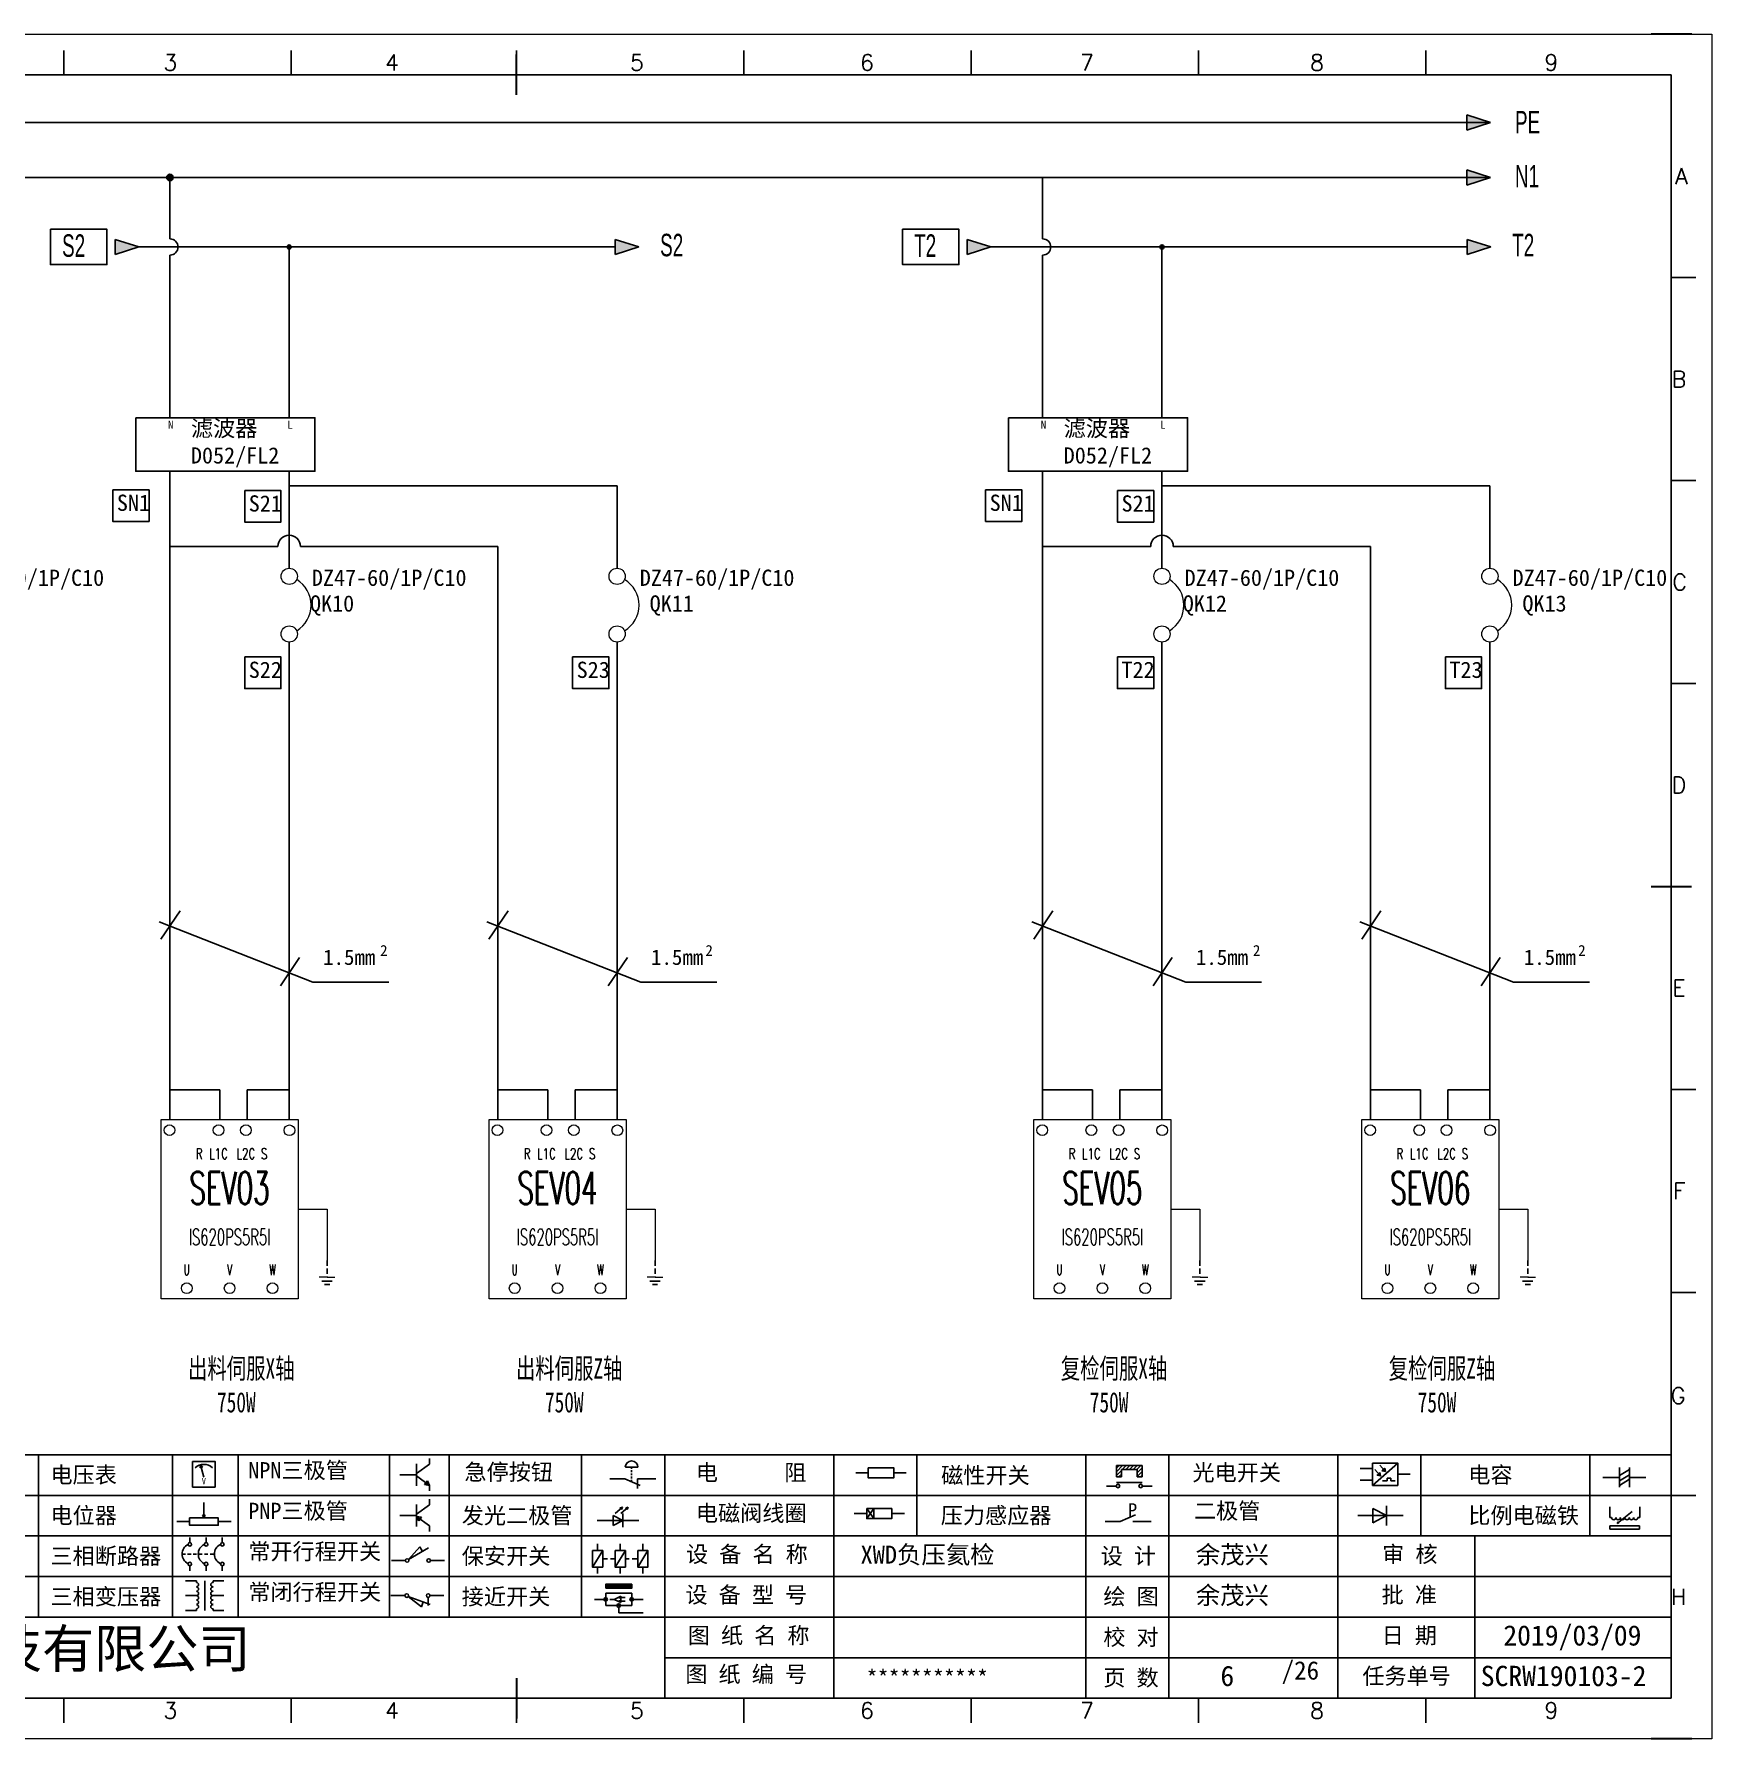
# Model space of a CAD drawing. Header units: millimetres. Extents: x -300 to 4617, y -106 to 3179.
# Drawn here: x 2046.3 to 2252.9, y 1904.7 to 2114.7 of the extents above; entities that cross this region are included whole.
import ezdxf
from ezdxf.enums import TextEntityAlignment as Align

# ---------------------------------------------------------------- set-up
doc = ezdxf.new("R2010")
doc.units = ezdxf.units.MM
doc.linetypes.add('DASHED', pattern=[0.75, 0.5, -0.25])
for name, color, linetype in [('AE_BOR', 1, 'Continuous'), ('MISC', 2, 'Continuous'), ('SYMS', 7, 'Continuous')]:
    doc.layers.add(name, color=color, linetype=linetype)
doc.styles.get("Standard").update_dxf_attribs({"font": ''})
doc.styles.add('WD', font='romans.shx', dxfattribs={"width": 0.8, "bigfont": 'gbcbig.shx'})
doc.styles.add('样式 0', font='')
doc.styles.add('样式 8', font='arial.ttf', dxfattribs={"width": 0.6, "height": 2.5})
doc.styles.add('汉字', font='')
doc.styles.get('Standard').set_extended_font_data('SimSun')
doc.styles.get('样式 0').set_extended_font_data('KaiTi_GB2312')
doc.styles.get('汉字').set_extended_font_data('新宋体')

# ---------------------------------------------------------------- blocks, each defined once
blk = doc.blocks.new('WDDOT')
blk.add_hatch(color=256).paths.add_polyline_path([(0.5, 0, 1), (-0.5, 0, 1)])
blk.add_circle((0, 0), 0.5)
blk = doc.blocks.new('SEV_Sch')
at = {"lineweight": 0}
for p, q in [((10.39, -8.37), (13.1, -8.37)), ((13.1, -8.37), (13.1, -13.16))]:
    blk.add_line(p, q, dxfattribs=at)
at = {"color": 2, "linetype": 'DASHED'}
blk.add_line((13.1, -13.16), (13.1, -14.72), dxfattribs=at)
at = {"color": 2, "lineweight": 0}
for p, q in [((13.1, -14.72), (12.37, -14.72)), ((13.11, -14.72), (13.83, -14.72))]:
    blk.add_line(p, q, dxfattribs=at)
at = {"color": 2}
for p, q in [((13.1, -15.09), (12.61, -15.09)), ((13.1, -15.39), (12.85, -15.39)), ((13.1, -15.09), (13.58, -15.09)), ((13.1, -15.39), (13.34, -15.39))]:
    blk.add_line(p, q, dxfattribs=at)
at = {"lineweight": 0}
blk.add_lwpolyline([(-2.39, 0), (10.39, 0), (10.39, -16.75), (-2.39, -16.75)], close=True, dxfattribs=at)
for centre in [(-1.61, -1), (2.97, -1), (5.52, -1), (9.58, -1.01), (0, -15.75), (4, -15.75), (8, -15.75)]:
    blk.add_circle(centre, 0.5, dxfattribs=at)
at = {"lineweight": 0, "style": 'WD'}
for s, width, p in [('R', 0.7, (1.16, -3.7)), ('L1C', 0.7, (2.97, -3.7)), ('L2C', 0.7, (5.52, -3.7)), ('S', 0.7, (7.23, -3.7)), ('U', 0.6, (0, -14.52)), ('V', 0.6, (4, -14.52)), ('W', 0.6, (8, -14.52))]:
    blk.add_text(s, height=1, dxfattribs=dict(at, width=width)).set_placement(p, align=Align.CENTER)
at = {"lineweight": 0, "style": 'WD', "width": 0.8}
for tag, height, p in [('编号', 3, (4, -7.9)), ('型号', 1.5, (4, -11.72))]:
    blk.add_attdef(tag, text='', height=height, dxfattribs=at).set_placement(p, align=Align.CENTER)
blk = doc.blocks.new('磁性开关')
at = {"linetype": 'ByBlock'}
h = blk.add_hatch(dxfattribs=at)
h.set_pattern_fill('ANSI31', color=256, scale=0.1, style=0)
h.paths.add_polyline_path([(-1910.88, -776.69), (-1910.88, -775.29), (-1907.69, -775.29), (-1907.69, -776.69), (-1908.31, -776.69), (-1908.31, -775.79), (-1910.25, -775.79), (-1910.25, -776.69)])
for p, q in [((-1910.88, -776.69), (-1910.88, -775.29)), ((-1910.88, -775.29), (-1907.69, -775.29)), ((-1910.88, -776.69), (-1910.25, -776.69)), ((-1910.25, -776.69), (-1910.25, -775.79)), ((-1910.25, -775.79), (-1908.31, -775.79)), ((-1908.31, -776.69), (-1908.31, -775.79)), ((-1908.31, -776.69), (-1907.69, -776.69)), ((-1907.69, -775.29), (-1907.69, -776.69)), ((-1910.91, -777.81), (-1912.09, -777.81)), ((-1910.88, -777.39), (-1907.69, -777.39)), ((-1907.66, -777.81), (-1906.48, -777.81))]:
    blk.add_line(p, q, dxfattribs=at)
for centre in [(-1910.68, -777.81), (-1907.88, -777.81)]:
    blk.add_circle(centre, 0.225, dxfattribs=at)
blk = doc.blocks.new('光电开关')
at = {"linetype": 'ByBlock'}
h = blk.add_hatch(dxfattribs=at)
h.set_pattern_fill('ANSI31', color=256, scale=0.01, style=0)
h.set_pattern_definition([(45, (0.172267, 0), (-0.0224506403, 0.0224506403), [])])
h.paths.add_polyline_path([(-1882.44, -776.34), (-1882.5, -775.91), (-1882.68, -776.07)])
h.paths.add_polyline_path([(-1882.86, -776.23), (-1882.44, -776.34), (-1882.68, -776.07)])
h.paths.add_polyline_path([(-1883.05, -776.88), (-1883.11, -776.45), (-1883.29, -776.61)])
h.paths.add_polyline_path([(-1883.47, -776.77), (-1883.05, -776.88), (-1883.29, -776.61)])
for p, q in [((-1884.01, -775.96), (-1885.56, -775.96)), ((-1880.91, -775.3), (-1884.01, -778.05)), ((-1883.75, -776.09), (-1883.05, -776.88)), ((-1883.11, -776.45), (-1883.47, -776.77)), ((-1883.05, -776.88), (-1883.47, -776.77)), ((-1883.14, -775.55), (-1882.44, -776.34)), ((-1883.05, -776.88), (-1883.11, -776.45)), ((-1882.5, -775.91), (-1882.86, -776.23)), ((-1882.44, -776.34), (-1882.86, -776.23)), ((-1882.44, -776.34), (-1882.5, -775.91)), ((-1879.37, -776.67), (-1880.91, -776.67)), ((-1884.01, -777.39), (-1885.56, -777.39)), ((-1882.78, -777.47), (-1882.23, -777.47)), ((-1882.23, -777.47), (-1882.23, -777.14)), ((-1882.23, -777.14), (-1881.78, -777.14)), ((-1881.78, -777.47), (-1881.78, -777.14)), ((-1881.23, -777.47), (-1881.78, -777.47))]:
    blk.add_line(p, q, dxfattribs=at)
blk.add_lwpolyline([(-1884.01, -775.3), (-1880.91, -775.3), (-1880.91, -778.05), (-1884.01, -778.05)], close=True, dxfattribs=at)
blk = doc.blocks.new('电磁阀线圈')
at = {"linetype": 'ByBlock'}
for p, q in [((-1854.61, -796.54), (-1856.17, -796.54)), ((-1854.61, -795.92), (-1853.75, -797.16)), ((-1853.75, -795.92), (-1854.61, -797.16)), ((-1853.75, -795.92), (-1853.75, -797.16)), ((-1851.53, -796.54), (-1849.97, -796.54))]:
    blk.add_line(p, q, dxfattribs=at)
blk.add_lwpolyline([(-1854.61, -795.92), (-1851.53, -795.92), (-1851.53, -797.16), (-1854.61, -797.16)], close=True, dxfattribs=at)
blk = doc.blocks.new('电压表')
at = {"linetype": 'ByBlock'}
for p, q in [((-1814.84, -780.75), (-1814.91, -781.13)), ((-1814.6, -781.05), (-1814.91, -781.13)), ((-1814.84, -780.75), (-1814.46, -782.26)), ((-1814.84, -780.75), (-1814.6, -781.05))]:
    blk.add_line(p, q, dxfattribs=at)
blk.add_lwpolyline([(-1815.84, -780.34), (-1813.07, -780.34), (-1813.07, -783.49), (-1815.84, -783.49)], close=True, dxfattribs=at)
blk.add_arc((-1814.46, -782.26), 1.56, 46.8313, 133.1687, dxfattribs=at)
at = {"linetype": 'ByBlock', "insert": (-1814.7, -782.39), "char_height": 0.75, "width": 0.6768, "attachment_point": 1}
blk.add_mtext('V', dxfattribs=at)
blk = doc.blocks.new('电位器')
at = {"linetype": 'ByBlock'}
for p, q in [((-1814.45, -787.3), (-1814.45, -785.39)), ((-1814.45, -787.3), (-1814.62, -786.96)), ((-1814.62, -786.96), (-1814.27, -786.96)), ((-1814.45, -787.3), (-1814.27, -786.96)), ((-1816.21, -787.75), (-1817.79, -787.75)), ((-1812.68, -787.75), (-1811.1, -787.75))]:
    blk.add_line(p, q, dxfattribs=at)
blk.add_lwpolyline([(-1816.21, -787.3), (-1812.68, -787.3), (-1812.68, -788.2), (-1816.21, -788.2)], close=True, dxfattribs=at)
blk = doc.blocks.new('三相断路器')
at = {"linetype": 'ByBlock'}
for p, q in [((-1816.17, -790.33), (-1816.17, -789.7)), ((-1814.17, -790.33), (-1814.17, -789.7)), ((-1812.18, -790.33), (-1812.18, -789.7)), ((-1817.14, -791.74), (-1816.72, -791.74)), ((-1816.45, -791.74), (-1816.03, -791.74)), ((-1816.17, -793.19), (-1816.17, -793.83)), ((-1815.76, -791.74), (-1815.34, -791.74)), ((-1815.07, -791.74), (-1814.65, -791.74)), ((-1814.38, -791.74), (-1813.96, -791.74)), ((-1814.17, -793.19), (-1814.17, -793.83)), ((-1813.69, -791.74), (-1813.27, -791.74)), ((-1812.18, -793.19), (-1812.18, -793.83))]:
    blk.add_line(p, q, dxfattribs=at)
for centre in [(-1816.17, -790.55), (-1814.17, -790.55), (-1812.18, -790.55), (-1816.17, -792.98), (-1814.17, -792.98), (-1812.18, -792.98)]:
    blk.add_circle(centre, 0.219, dxfattribs=at)
for centre in [(-1815.81, -791.74), (-1813.82, -791.74), (-1811.83, -791.74)]:
    blk.add_arc(centre, 1.32, 115.5791, 244.4209, dxfattribs=at)
blk = doc.blocks.new('三相变压器')
at = {"linetype": 'ByBlock'}
for p, q in [((-1816.69, -795.03), (-1815.37, -795.03)), ((-1815.37, -795.03), (-1815.37, -795.24)), ((-1814.34, -798.7), (-1814.34, -795.04)), ((-1812, -795.03), (-1813.32, -795.03)), ((-1813.32, -795.03), (-1813.32, -795.24)), ((-1816.69, -796.87), (-1815.37, -796.87)), ((-1812, -796.87), (-1813.32, -796.87)), ((-1816.69, -798.71), (-1815.37, -798.71)), ((-1815.37, -798.71), (-1815.37, -798.5)), ((-1813.32, -798.71), (-1813.32, -798.5)), ((-1812, -798.71), (-1813.32, -798.71))]:
    blk.add_line(p, q, dxfattribs=at)
for centre, start, end in [((-1815.37, -795.51), 270, 90), ((-1815.37, -796.06), 270, 90), ((-1813.32, -795.51), 90, 270), ((-1813.32, -796.06), 90, 270), ((-1815.37, -796.6), 270, 90), ((-1815.37, -797.14), 270, 90), ((-1815.37, -797.68), 270, 90), ((-1815.37, -798.23), 270, 90), ((-1813.32, -796.6), 90, 270), ((-1813.32, -797.14), 90, 270), ((-1813.32, -797.68), 90, 270), ((-1813.32, -798.23), 90, 270)]:
    blk.add_arc(centre, 0.271, start, end, dxfattribs=at)
blk = doc.blocks.new('压力感应器')
at = {"linetype": 'ByBlock'}
for p, q in [((-1815.59, -777.73), (-1813.71, -776.93)), ((-1817.44, -777.73), (-1815.59, -777.73)), ((-1811.78, -777.73), (-1814.05, -777.73))]:
    blk.add_line(p, q, dxfattribs=at)
at = {"linetype": 'ByBlock', "insert": (-1814.65, -775.48), "char_height": 1.68, "width": 1.2242, "attachment_point": 1}
blk.add_mtext('{\\fNSimSun|b0|i0|c134|p49;P}', dxfattribs=at)
blk = doc.blocks.new('二极管')
at = {"linetype": 'ByBlock'}
for p, q in [((-1787.52, -776.77), (-1781.92, -776.77)), ((-1783.97, -776.77), (-1785.69, -775.9)), ((-1785.69, -775.9), (-1785.69, -777.65)), ((-1783.97, -776.77), (-1785.69, -777.65)), ((-1783.97, -777.99), (-1783.97, -775.56))]:
    blk.add_line(p, q, dxfattribs=at)
blk = doc.blocks.new('NPN三极管')
at = {"linetype": 'ByBlock'}
for p, q in [((-1785.73, -780.61), (-1785.73, -783.32)), ((-1785.73, -781.82), (-1784.15, -780.66)), ((-1784.15, -780.66), (-1784.15, -779.98)), ((-1785.73, -781.97), (-1787.81, -781.97)), ((-1785.73, -782.11), (-1784.15, -783.27)), ((-1784.41, -782.73), (-1784.74, -783.18)), ((-1784.15, -783.27), (-1784.74, -783.18)), ((-1784.15, -783.27), (-1784.41, -782.73)), ((-1784.15, -783.27), (-1784.15, -783.96))]:
    blk.add_line(p, q, dxfattribs=at)
blk = doc.blocks.new('PNP三极管')
at = {"linetype": 'ByBlock'}
for p, q in [((-1784.9, -785.38), (-1784.9, -788.09)), ((-1783.32, -785.43), (-1783.32, -784.75)), ((-1784.9, -786.74), (-1786.98, -786.74)), ((-1784.9, -786.59), (-1783.32, -785.43)), ((-1784.9, -786.88), (-1783.32, -788.04)), ((-1784.9, -786.88), (-1784.31, -786.97)), ((-1784.9, -786.88), (-1784.64, -787.42)), ((-1784.31, -786.97), (-1784.64, -787.42)), ((-1783.32, -788.04), (-1783.32, -788.73))]:
    blk.add_line(p, q, dxfattribs=at)
blk = doc.blocks.new('常开行程开关')
at = {"linetype": 'ByBlock'}
for p, q in [((-1785.89, -792.17), (-1784.52, -790.62)), ((-1785.89, -792.17), (-1783.43, -790.72)), ((-1784.52, -790.62), (-1784.19, -791.17)), ((-1786.29, -792.3), (-1788.01, -792.3)), ((-1781.48, -792.3), (-1783.21, -792.3))]:
    blk.add_line(p, q, dxfattribs=at)
for centre in [(-1786.07, -792.3), (-1783.42, -792.3)]:
    blk.add_circle(centre, 0.219, dxfattribs=at)
blk = doc.blocks.new('常闭行程开关')
at = {"linetype": 'ByBlock'}
for p, q in [((-1786.34, -796.62), (-1788.07, -796.62)), ((-1785.93, -796.72), (-1783.25, -797.7)), ((-1785.93, -796.72), (-1784.3, -798)), ((-1784.3, -798), (-1784.08, -797.4)), ((-1783.48, -796.84), (-1783.48, -797.85)), ((-1781.54, -796.62), (-1783.26, -796.62))]:
    blk.add_line(p, q, dxfattribs=at)
for centre in [(-1786.12, -796.62), (-1783.48, -796.62)]:
    blk.add_circle(centre, 0.219, dxfattribs=at)
blk = doc.blocks.new('电容')
at = {"linetype": 'ByBlock'}
for p, q in [((-1756.08, -782.99), (-1756.08, -780.56)), ((-1754.86, -780.79), (-1756.08, -781.55)), ((-1754.86, -782.99), (-1754.86, -780.56)), ((-1756.08, -781.77), (-1758.13, -781.77)), ((-1754.86, -781.44), (-1756.08, -782.2)), ((-1754.86, -781.99), (-1756.08, -782.75)), ((-1754.86, -781.77), (-1752.81, -781.77))]:
    blk.add_line(p, q, dxfattribs=at)
blk = doc.blocks.new('发光二极管')
at = {"linetype": 'ByBlock'}
for p, q in [((-1755.78, -785.92), (-1754.89, -785.14)), ((-1754.89, -785.14), (-1755.2, -785.22)), ((-1755.2, -785.22), (-1755.01, -785.43)), ((-1755.08, -785.92), (-1754.18, -785.14)), ((-1754.89, -785.14), (-1755.01, -785.43)), ((-1754.18, -785.14), (-1754.49, -785.22)), ((-1754.49, -785.22), (-1754.31, -785.43)), ((-1754.18, -785.14), (-1754.31, -785.43)), ((-1758.01, -786.77), (-1752.89, -786.77)), ((-1754.84, -786.77), (-1756.04, -786.16)), ((-1756.04, -786.16), (-1756.04, -787.39)), ((-1754.84, -786.77), (-1756.04, -787.39)), ((-1754.84, -787.63), (-1754.84, -785.92))]:
    blk.add_line(p, q, dxfattribs=at)
blk = doc.blocks.new('比例电磁阀')
at = {"linetype": 'ByBlock'}
for p, q in [((-1757.26, -775.38), (-1757.26, -776.71)), ((-1757.26, -776.71), (-1757.05, -776.71)), ((-1754.5, -775.98), (-1756.35, -777.44)), ((-1753.58, -776.71), (-1753.8, -776.71)), ((-1753.58, -775.38), (-1753.58, -776.71)), ((-1753.6, -777.73), (-1757.25, -777.73)), ((-1757.25, -778.13), (-1757.25, -777.73)), ((-1753.6, -778.13), (-1757.25, -778.13)), ((-1756.35, -777.44), (-1756.25, -777.25)), ((-1756.35, -777.44), (-1756.15, -777.38)), ((-1756.15, -777.38), (-1756.25, -777.25)), ((-1753.6, -777.73), (-1753.6, -778.13))]:
    blk.add_line(p, q, dxfattribs=at)
for centre in [(-1756.78, -776.71), (-1756.24, -776.71), (-1755.7, -776.71), (-1755.15, -776.71), (-1754.61, -776.71), (-1754.07, -776.71)]:
    blk.add_arc(centre, 0.271, 180, 0, dxfattribs=at)
blk = doc.blocks.new('保安开关')
at = {"linetype": 'ByBlock'}
for p, q in [((-1757.33, -790.79), (-1758.6, -792.81)), ((-1757.96, -790.79), (-1757.96, -789.97)), ((-1754.54, -790.79), (-1755.81, -792.81)), ((-1755.17, -790.79), (-1755.17, -789.97)), ((-1751.75, -790.79), (-1753.02, -792.81)), ((-1752.39, -790.79), (-1752.39, -789.97)), ((-1757.96, -792.81), (-1757.96, -793.62)), ((-1757.33, -791.8), (-1756.72, -791.8)), ((-1756.35, -791.8), (-1755.89, -791.8)), ((-1755.17, -792.81), (-1755.17, -793.62)), ((-1754.52, -791.8), (-1754.06, -791.8)), ((-1753.69, -791.8), (-1753.08, -791.8)), ((-1752.39, -792.81), (-1752.39, -793.62))]:
    blk.add_line(p, q, dxfattribs=at)
for points in [[(-1758.6, -790.79), (-1757.33, -790.79), (-1757.33, -792.81), (-1758.6, -792.81)], [(-1755.81, -790.79), (-1754.54, -790.79), (-1754.54, -792.81), (-1755.81, -792.81)], [(-1753.02, -790.79), (-1751.75, -790.79), (-1751.75, -792.81), (-1753.02, -792.81)]]:
    blk.add_lwpolyline(points, close=True, dxfattribs=at)
blk = doc.blocks.new('接近开关')
at = {"linetype": 'ByBlock'}
h = blk.add_hatch(dxfattribs=at)
h.set_pattern_fill('ANSI31', color=256, scale=0.01, style=0)
h.set_pattern_definition([(45, (-89.131516, -30.795668), (-0.0224506403, 0.0224506403), [])])
h.paths.add_polyline_path([(-1516.96, -1123.35), (-1516.96, -1122.85), (-1513.76, -1122.85), (-1513.76, -1123.35)])
for p, q in [((-1516.96, -1123.35), (-1516.96, -1122.85)), ((-1516.96, -1122.85), (-1513.76, -1122.85)), ((-1516.96, -1123.35), (-1513.76, -1123.35)), ((-1513.76, -1122.85), (-1513.76, -1123.35)), ((-1517.18, -1124.71), (-1518.36, -1124.71)), ((-1516.96, -1123.95), (-1513.76, -1123.95)), ((-1516.96, -1123.95), (-1516.96, -1125.47)), ((-1516.96, -1125.47), (-1513.76, -1125.47)), ((-1515.91, -1124.71), (-1516.45, -1124.71)), ((-1515.11, -1124.31), (-1515.91, -1124.71)), ((-1515.11, -1125.11), (-1515.91, -1124.71)), ((-1515.33, -1124.53), (-1515.17, -1124.53)), ((-1515.33, -1124.88), (-1515.17, -1124.88)), ((-1515.25, -1124.45), (-1515.25, -1124.61)), ((-1515.11, -1124.31), (-1515.11, -1125.11)), ((-1515.11, -1124.48), (-1514.58, -1124.48)), ((-1515.11, -1124.94), (-1514.58, -1124.94)), ((-1513.76, -1123.95), (-1513.76, -1125.47)), ((-1513.54, -1124.71), (-1512.36, -1124.71)), ((-1515.36, -1125.69), (-1515.36, -1126.36)), ((-1515.36, -1126.36), (-1512.36, -1126.36))]:
    blk.add_line(p, q, dxfattribs=at)
for centre in [(-1516.96, -1124.71), (-1515.36, -1125.47), (-1513.76, -1124.71)]:
    blk.add_circle(centre, 0.225, dxfattribs=at)
blk = doc.blocks.new('电阻')
at = {"linetype": 'ByBlock'}
for p, q in [((-3.09, 0), (-1.57, 0)), ((1.57, 0), (3.09, 0))]:
    blk.add_line(p, q, dxfattribs=at)
blk.add_lwpolyline([(-1.57, 0.63), (1.57, 0.63), (1.57, -0.63), (-1.57, -0.63)], close=True, dxfattribs=at)
blk = doc.blocks.new('急停按钮')
at = {"linetype": 'ByBlock'}
for p, q in [((-1.86, 0), (0, 0)), ((0, 0), (1.88, -0.81)), ((0.06, 1.45), (1.61, 1.45)), ((0.83, 1.45), (0.83, 1.24)), ((0.83, 1.07), (0.83, 0.85)), ((0.83, 0.68), (0.83, 0.47)), ((0.83, 0.29), (0.83, 0.08)), ((3.81, 0), (1.54, 0)), ((1.54, 0), (1.54, -1.15)), ((0.83, -0.09), (0.83, -0.24))]:
    blk.add_line(p, q, dxfattribs=at)
blk.add_arc((0.83, 1.45), 0.774, 0, 180)

msp = doc.modelspace()

# ---------------------------------------------------------------- hatches: boundary and pattern name
for points in [[(2225.689, 2097.021), (2222.771, 2097.957), (2222.771, 2096.086)], [(2059.176, 2088.454), (2056.257, 2089.389), (2056.257, 2087.518)], [(2120.777, 2088.456), (2117.858, 2089.391), (2117.858, 2087.52)], [(2164.121, 2088.454), (2161.202, 2089.389), (2161.202, 2087.518)], [(2225.722, 2088.456), (2222.803, 2089.391), (2222.803, 2087.52)]]:
    msp.add_hatch(color=7).paths.add_polyline_path(points)
h = msp.add_hatch(color=7)
edge = h.paths.add_edge_path()
edge.add_arc((2063.021, 2097.019), 0.393, 0, 360)
at = {"layer": 'MISC'}
msp.add_hatch(color=7, dxfattribs=at).paths.add_polyline_path([(2225.689, 2103.786), (2222.771, 2104.721), (2222.771, 2102.851)])

# ---------------------------------------------------------------- linework, layer by layer
at = {"color": 7}
for p, q in [((2247.941, 2109.676), (1960.941, 2109.676)), ((2247.941, 1909.676), (2247.941, 2109.676)), ((2225.689, 2097.021), (2222.771, 2097.957)), ((2222.771, 2097.957), (2222.771, 2096.086)), ((2225.689, 2097.021), (1975.947, 2097.017)), ((2225.689, 2097.021), (2222.771, 2096.086)), ((2059.176, 2088.454), (2056.257, 2089.389)), ((2056.257, 2089.389), (2056.257, 2087.518)), ((2059.176, 2088.454), (2056.257, 2087.518)), ((2120.777, 2088.456), (2117.858, 2089.391)), ((2117.858, 2089.391), (2117.858, 2087.52)), ((2120.777, 2088.456), (2117.858, 2087.52)), ((2164.121, 2088.454), (2161.202, 2089.389)), ((2161.202, 2089.389), (2161.202, 2087.518)), ((2164.121, 2088.454), (2161.202, 2087.518)), ((2225.722, 2088.456), (2222.803, 2089.391)), ((2222.803, 2089.391), (2222.803, 2087.52)), ((2225.722, 2088.456), (2222.803, 2087.52)), ((2063.015, 2060.827), (2063.015, 1980.98)), ((2077.715, 2060.835), (2077.715, 2048.885)), ((2170.509, 2060.827), (2170.509, 1980.98)), ((2185.209, 2060.835), (2185.209, 2048.885)), ((2118.103, 2059.04), (2118.103, 2048.885)), ((2225.597, 2059.04), (2225.597, 2048.885)), ((2076.321, 2051.559), (2063.015, 2051.559)), ((2103.403, 2051.559), (2103.403, 1980.98)), ((2183.815, 2051.559), (2170.509, 2051.559)), ((2210.897, 2051.559), (2210.897, 1980.98)), ((2077.715, 2039.776), (2077.715, 1980.98)), ((2118.103, 2039.776), (2118.103, 1980.98)), ((2185.209, 2039.776), (2185.209, 1980.98)), ((2225.597, 2039.776), (2225.597, 1980.98)), ((2069.165, 1984.634), (2063.015, 1984.634)), ((2069.165, 1980.98), (2069.165, 1984.634)), ((2077.786, 1984.634), (2072.533, 1984.634)), ((2072.533, 1980.98), (2072.533, 1984.634)), ((2072.533, 1984.634), (2072.533, 1980.98)), ((2109.553, 1984.634), (2103.403, 1984.634)), ((2109.553, 1980.98), (2109.553, 1984.634)), ((2118.174, 1984.634), (2112.921, 1984.634)), ((2112.921, 1980.98), (2112.921, 1984.634)), ((2112.921, 1984.634), (2112.921, 1980.98)), ((2176.659, 1984.634), (2170.509, 1984.634)), ((2176.659, 1980.98), (2176.659, 1984.634)), ((2185.279, 1984.634), (2180.027, 1984.634)), ((2180.027, 1980.98), (2180.027, 1984.634)), ((2180.027, 1984.634), (2180.027, 1980.98)), ((2217.047, 1984.634), (2210.897, 1984.634)), ((2217.047, 1980.98), (2217.047, 1984.634)), ((2225.667, 1984.634), (2220.415, 1984.634)), ((2220.415, 1980.98), (2220.415, 1984.634)), ((2220.415, 1984.634), (2220.415, 1980.98)), ((2072.377, 1980.98), (2072.377, 1980.98)), ((2112.765, 1980.98), (2112.765, 1980.98)), ((2179.871, 1980.98), (2179.871, 1980.98)), ((2220.259, 1980.98), (2220.259, 1980.98)), ((1965.971, 1909.676), (2245.471, 1909.676)), ((2086.738, 1909.676), (2146.688, 1909.676)), ((2146.688, 1909.676), (2215.473, 1909.676))]:
    msp.add_line(p, q, dxfattribs=at)
at = {"color": 7, "lineweight": -2}
for p, q in [((2063.015, 2089.454), (2063.015, 2096.926)), ((2170.509, 2089.454), (2170.509, 2096.926)), ((2063.015, 2067.423), (2063.015, 2087.454)), ((2077.715, 2067.423), (2077.715, 2088.453)), ((2170.509, 2067.423), (2170.509, 2087.454)), ((2185.209, 2067.423), (2185.209, 2088.453)), ((2061.92, 2003.191), (2064.281, 2006.659)), ((2102.308, 2003.191), (2104.669, 2006.659)), ((2169.413, 2003.191), (2171.775, 2006.659)), ((2209.802, 2003.191), (2212.163, 2006.659)), ((2061.679, 2005.321), (2080.639, 1997.911)), ((2102.067, 2005.321), (2121.027, 1997.911)), ((2169.172, 2005.321), (2188.132, 1997.911)), ((2209.561, 2005.321), (2228.521, 1997.911)), ((2076.62, 1997.446), (2078.981, 2000.914)), ((2117.008, 1997.446), (2119.369, 2000.914)), ((2184.114, 1997.446), (2186.475, 2000.914)), ((2224.502, 1997.446), (2226.863, 2000.914)), ((2080.639, 1997.911), (2089.975, 1997.911)), ((2121.027, 1997.911), (2130.363, 1997.911)), ((2188.132, 1997.911), (2197.469, 1997.911)), ((2228.521, 1997.911), (2237.857, 1997.911)), ((2046.844, 1939.676), (2046.844, 1919.676)), ((2063.336, 1939.676), (2063.336, 1919.676)), ((2071.438, 1939.676), (2071.438, 1919.676)), ((2090.057, 1939.676), (2090.057, 1919.676)), ((2097.416, 1939.676), (2097.416, 1919.676)), ((2113.727, 1939.676), (2113.727, 1919.676)), ((2123.965, 1939.676), (2123.965, 1909.761)), ((2144.775, 1939.676), (2144.775, 1929.676)), ((2155.013, 1939.676), (2155.013, 1929.676)), ((2175.823, 1939.676), (2175.823, 1929.676)), ((2186.061, 1939.676), (2186.061, 1929.676)), ((2206.871, 1939.676), (2206.871, 1929.676)), ((2217.109, 1939.676), (2217.109, 1929.676)), ((2237.919, 1939.676), (2237.919, 1929.676)), ((2144.775, 1929.676), (2144.775, 1909.761)), ((2175.823, 1929.676), (2175.823, 1909.676)), ((2186.061, 1929.676), (2186.061, 1909.676)), ((2206.871, 1929.676), (2206.871, 1909.676)), ((2223.724, 1929.676), (2223.724, 1909.676))]:
    msp.add_line(p, q, dxfattribs=at)
for p, q in [((2059.176, 2088.454), (2117.858, 2088.456)), ((2164.121, 2088.454), (2222.803, 2088.456)), ((2118.103, 2059.04), (2077.715, 2059.04)), ((2225.597, 2059.04), (2185.209, 2059.04)), ((2079.109, 2051.559), (2103.403, 2051.559)), ((2186.603, 2051.559), (2210.897, 2051.559))]:
    msp.add_line(p, q)
at = {"color": 7, "ltscale": 2}
for p, q in [((2077.714, 2038.058), (2077.714, 2037.546)), ((2118.102, 2038.058), (2118.102, 2037.546)), ((2185.208, 2038.058), (2185.208, 2037.546)), ((2225.596, 2038.058), (2225.596, 2037.546)), ((2247.941, 1909.676), (2247.941, 1931.123)), ((2057.276, 1909.676), (1960.941, 1909.676)), ((2215.473, 1909.676), (2245.471, 1909.676)), ((2215.473, 1909.676), (2247.941, 1909.676))]:
    msp.add_line(p, q, dxfattribs=at)
at = {"color": 7, "linetype": 'ByBlock'}
for p, q in [((2247.941, 1939.676), (1960.941, 1939.676)), ((2247.941, 1934.676), (1960.941, 1934.676)), ((2247.941, 1929.676), (1960.941, 1929.676)), ((2247.941, 1924.676), (1960.941, 1924.676)), ((2247.941, 1919.676), (1960.941, 1919.676)), ((2247.941, 1914.676), (2123.965, 1914.676))]:
    msp.add_line(p, q, dxfattribs=at)
at = {"color": 7, "lineweight": 9, "ltscale": 0.1}
for p, q in [((2057.276, 1909.676), (2086.738, 1909.676)), ((2085.38, 1909.676), (2085.38, 1909.676)), ((2085.38, 1909.676), (2085.38, 1909.676)), ((2085.38, 1909.676), (2085.38, 1909.676)), ((2085.38, 1909.676), (2085.38, 1909.676))]:
    msp.add_line(p, q, dxfattribs=at)
at = {"color": 7, "lineweight": -3}
for points in [[(2048.31, 2090.63), (2055.251, 2090.63), (2055.251, 2086.277), (2048.31, 2086.277)], [(2153.255, 2090.63), (2160.196, 2090.63), (2160.196, 2086.277), (2153.255, 2086.277)]]:
    msp.add_lwpolyline(points, close=True, dxfattribs=at)
at = {"color": 7, "lineweight": -2}
for points in [[(2058.805, 2067.423), (2080.877, 2067.423), (2080.877, 2060.827), (2058.805, 2060.827)], [(2166.299, 2067.423), (2188.37, 2067.423), (2188.37, 2060.827), (2166.299, 2060.827)]]:
    msp.add_lwpolyline(points, close=True, dxfattribs=at)
at = {"color": 7, "ltscale": 2}
for points in [[(2055.989, 2058.527), (2060.453, 2058.527), (2060.453, 2054.641), (2055.989, 2054.641)], [(2072.231, 2058.442), (2076.694, 2058.442), (2076.694, 2054.556), (2072.231, 2054.556)], [(2163.483, 2058.527), (2167.947, 2058.527), (2167.947, 2054.641), (2163.483, 2054.641)], [(2179.725, 2058.442), (2184.188, 2058.442), (2184.188, 2054.556), (2179.725, 2054.556)], [(2072.23, 2037.95), (2076.694, 2037.95), (2076.694, 2034.064), (2072.23, 2034.064)], [(2112.618, 2037.95), (2117.082, 2037.95), (2117.082, 2034.064), (2112.618, 2034.064)], [(2179.724, 2037.95), (2184.188, 2037.95), (2184.188, 2034.064), (2179.724, 2034.064)], [(2220.112, 2037.95), (2224.576, 2037.95), (2224.576, 2034.064), (2220.112, 2034.064)]]:
    msp.add_lwpolyline(points, close=True, dxfattribs=at)
at = {"color": 7}
msp.add_circle((2063.021, 2097.019), 0.393, dxfattribs=at)
at = {"color": 7, "lineweight": 0}
for centre in [(2077.715, 2047.885), (2118.103, 2047.885), (2185.209, 2047.885), (2225.597, 2047.885), (2077.715, 2040.776), (2118.103, 2040.776), (2185.209, 2040.776), (2225.597, 2040.776)]:
    msp.add_circle(centre, 1, dxfattribs=at)
at = {"color": 7, "lineweight": -2}
for centre in [(2063.015, 2088.454), (2170.509, 2088.454)]:
    msp.add_arc(centre, 1, 270, 90, dxfattribs=at)
at = {"color": 7, "ltscale": 2}
for centre in [(2077.715, 2051.559), (2185.209, 2051.559)]:
    msp.add_arc(centre, 1.394, 0, 180, dxfattribs=at)
at = {"color": 7, "lineweight": 0}
for centre in [(2076.722, 2044.331), (2117.11, 2044.331), (2184.216, 2044.331), (2224.604, 2044.331)]:
    msp.add_arc(centre, 3.691, 301.18201, 58.81799, dxfattribs=at)
at = {"layer": 'AE_BOR', "color": 7, "lineweight": 15}
for p, q in [((1955.938, 2114.676), (2252.938, 2114.676)), ((2252.938, 2114.676), (2252.938, 1904.676)), ((2252.938, 1904.676), (1955.938, 1904.676))]:
    msp.add_line(p, q, dxfattribs=at)
at = {"layer": 'AE_BOR', "color": 7}
for p, q in [((2049.971, 2109.676), (2049.971, 2112.676)), ((2077.971, 2109.676), (2077.971, 2112.676)), ((2105.721, 2109.676), (2105.721, 2112.676)), ((2133.721, 2109.676), (2133.721, 2112.676)), ((2161.721, 2109.676), (2161.721, 2112.676)), ((2189.721, 2109.676), (2189.721, 2112.676)), ((2217.721, 2109.676), (2217.721, 2112.676)), ((2247.941, 2084.676), (2250.941, 2084.676)), ((2247.941, 2059.676), (2250.941, 2059.676)), ((2247.941, 2034.676), (2250.941, 2034.676)), ((2247.941, 1984.676), (2250.941, 1984.676)), ((2247.941, 1959.676), (2250.941, 1959.676)), ((2247.941, 1934.676), (2250.941, 1934.676)), ((2049.971, 1909.676), (2049.971, 1906.676)), ((2077.971, 1909.676), (2077.971, 1906.676)), ((2105.721, 1909.676), (2105.721, 1906.676)), ((2133.721, 1909.676), (2133.721, 1906.676)), ((2161.721, 1909.676), (2161.721, 1906.676)), ((2189.721, 1909.676), (2189.721, 1906.676)), ((2217.721, 1909.676), (2217.721, 1906.676))]:
    msp.add_line(p, q, dxfattribs=at)
at = {"layer": 'AE_BOR', "color": 7, "lineweight": 30}
for p, q in [((2250.471, 2114.676), (2245.471, 2114.676)), ((2105.721, 2107.176), (2105.721, 2112.176)), ((2245.441, 2009.676), (2250.441, 2009.676)), ((2105.721, 1912.176), (2105.721, 1907.176)), ((2105.721, 1909.676), (2105.721, 1907.176)), ((2250.471, 1904.676), (2245.471, 1904.676))]:
    msp.add_line(p, q, dxfattribs=at)
at = {"layer": 'MISC', "color": 7}
for p, q in [((2225.689, 2103.786), (2222.771, 2104.721)), ((2222.771, 2104.721), (2222.771, 2102.851)), ((1975.947, 2103.782), (2225.689, 2103.786)), ((2225.689, 2103.786), (2222.771, 2102.851))]:
    msp.add_line(p, q, dxfattribs=at)

# ---------------------------------------------------------------- block references
at = {"color": 7, "lineweight": 0}
ref = msp.add_blockref('SEV_Sch', (2065.094, 1980.98), dxfattribs=dict(at, xscale=1.32, yscale=1.32, zscale=1.32))
ref.add_attrib('型号', 'IS620PS5R5I', dxfattribs={"lineweight": 0, "height": 1.98, "style": 'WD', "width": 0.6}).set_placement((2070.372, 1965.51), align=Align.CENTER)
ref.add_attrib('编号', 'SEV03', dxfattribs={"lineweight": 0, "height": 3.96, "style": 'WD', "width": 0.6}).set_placement((2070.372, 1970.558), align=Align.CENTER)
ref = msp.add_blockref('SEV_Sch', (2105.482, 1980.98), dxfattribs=dict(at, xscale=1.32, yscale=1.32, zscale=1.32))
ref.add_attrib('型号', 'IS620PS5R5I', dxfattribs={"lineweight": 0, "height": 1.98, "style": 'WD', "width": 0.6}).set_placement((2110.761, 1965.51), align=Align.CENTER)
ref.add_attrib('编号', 'SEV04', dxfattribs={"lineweight": 0, "height": 3.96, "style": 'WD', "width": 0.6}).set_placement((2110.761, 1970.558), align=Align.CENTER)
ref = msp.add_blockref('SEV_Sch', (2172.587, 1980.98), dxfattribs=dict(at, xscale=1.32, yscale=1.32, zscale=1.32))
ref.add_attrib('型号', 'IS620PS5R5I', dxfattribs={"lineweight": 0, "height": 1.98, "style": 'WD', "width": 0.6}).set_placement((2177.866, 1965.51), align=Align.CENTER)
ref.add_attrib('编号', 'SEV05', dxfattribs={"lineweight": 0, "height": 3.96, "style": 'WD', "width": 0.6}).set_placement((2177.866, 1970.558), align=Align.CENTER)
ref = msp.add_blockref('SEV_Sch', (2212.976, 1980.98), dxfattribs=dict(at, xscale=1.32, yscale=1.32, zscale=1.32))
ref.add_attrib('型号', 'IS620PS5R5I', dxfattribs={"lineweight": 0, "height": 1.98, "style": 'WD', "width": 0.6}).set_placement((2218.254, 1965.51), align=Align.CENTER)
ref.add_attrib('编号', 'SEV06', dxfattribs={"lineweight": 0, "height": 3.96, "style": 'WD', "width": 0.6}).set_placement((2218.254, 1970.558), align=Align.CENTER)
at = {"color": 7, "linetype": 'ByBlock'}
for name, p in [('电压表', (3881.647, 2719.192)), ('NPN三极管', (3879.135, 2719.179)), ('磁性开关', (4090.467, 2713.636)), ('光电开关', (4095.162, 2713.945)), ('电容', (3997.63, 2718.657)), ('PNP三极管', (3878.31, 2718.95)), ('电位器', (3881.647, 2719.192)), ('发光二极管', (3873.653, 2718.369)), ('电磁阀线圈', (4003.463, 2728.974)), ('压力感应器', (3995.662, 2709.192)), ('二极管', (3996.85, 2708.95)), ('比例电磁阀', (3997.63, 2708.657)), ('三相断路器', (3881.647, 2719.192)), ('常开行程开关', (3878.31, 2718.95)), ('保安开关', (3873.653, 2718.657)), ('三相变压器', (3881.647, 2719.192)), ('接近开关', (3633.654, 3046.574)), ('常闭行程开关', (3878.31, 2718.95))]:
    msp.add_blockref(name, p, dxfattribs=at)
at = {"color": 7}
for name, p in [('急停按钮', (2119.053, 1936.692)), ('电阻', (2150.594, 1937.453))]:
    msp.add_blockref(name, p, dxfattribs=at)
at = {"layer": 'SYMS', "color": 7, "lineweight": -3, "xscale": 0.5, "yscale": 0.5, "zscale": 0.5}
for p in [(2063.021, 2097.019), (2063.021, 2097.019), (2077.715, 2088.453), (2185.209, 2088.453)]:
    msp.add_blockref('WDDOT', p, dxfattribs=at)

# ---------------------------------------------------------------- texts
at = {"color": 7, "style": '汉字'}
for s, p in [('QK10', (2082.994, 2044.541)), ('QK11', (2124.829, 2044.541)), ('QK12', (2190.488, 2044.541)), ('QK13', (2232.323, 2044.541))]:
    msp.add_text(s, height=2, dxfattribs=at).set_placement(p, align=Align.MIDDLE_CENTER)
at = {"color": 7}
for p in [(2081.892, 2000.021), (2122.28, 2000.021), (2189.386, 2000.021), (2229.774, 2000.021)]:
    msp.add_text('1.5mm', height=1.89, dxfattribs=at).set_placement(p)
msp.add_text('6', height=2.5).set_placement((2192.405, 1911.188))
at = {"color": 7, "char_height": 2.772, "attachment_point": 1, "style": '样式 8'}
for s, insert, width in [('N1', (2228.684, 2098.554), 4.96666), ('S2', (2049.737, 2090.011), 4.96666), ('S2', (2123.397, 2090.078), 15.27425), ('T2', (2154.682, 2090.011), 4.96666), ('T2', (2228.342, 2090.078), 15.27425)]:
    msp.add_mtext(s, dxfattribs=dict(at, insert=insert, width=width))
at = {"color": 7, "attachment_point": 1}
for s, insert, char_height, width in [('N', (2062.779, 2067.056), 1, 1.49506), ('L', (2077.48, 2067.056), 1, 1.49506), ('N', (2170.273, 2067.056), 1, 1.49506), ('L', (2184.973, 2067.056), 1, 1.49506), ('2', (2088.911, 2002.471), 1.35, 2.39904), ('2', (2128.973, 2002.471), 1.35, 2.39904), ('2', (2196.405, 2002.471), 1.35, 2.39904), ('2', (2236.467, 2002.471), 1.35, 2.39904), ('{\\W0.7;出料伺服X轴\\P   750W}', (2065.249, 1951.559), 2.5, 19.79256), ('{\\W0.7;出料伺服Z轴\\P   750W}', (2105.637, 1951.559), 2.5, 19.79256), ('{\\W0.7;复检伺服X轴\\P   750W}', (2172.742, 1951.559), 2.5, 19.79256), ('{\\W0.7;复检伺服Z轴\\P   750W}', (2213.13, 1951.559), 2.5, 19.79256), ('{\\fKaiTi_GB2312|b0|i0|c134|p49;XWD负压氦检}', (2148.085, 1928.475), 2.2, 26.57668), ('余茂兴', (2189.371, 1928.475), 2.2, 15.31746), ('余茂兴', (2189.371, 1923.475), 2.2, 15.31746)]:
    msp.add_mtext(s, dxfattribs=dict(at, insert=insert, char_height=char_height, width=width))
at = {"color": 7, "lineweight": -2}
for s, insert, char_height, width, attachment_point in [('滤波器\\PD052/FL2', (2065.609, 2067.113), 2, 15.93423, 1), ('滤波器\\PD052/FL2', (2173.103, 2067.113), 2, 15.93423, 1), ('深圳市卓誉自动化科技有限公司', (1983.074, 1918.148), 4.70644, 96.11383, 1), ('{\\C256;***********}', (2156.299, 1912.176), 2, 31.04816, 5)]:
    msp.add_mtext(s, dxfattribs=dict(at, insert=insert, char_height=char_height, width=width, attachment_point=attachment_point))
at = {"color": 7, "char_height": 2, "attachment_point": 1, "style": '汉字'}
for s, insert in [('{\\fKaiTi_GB2312|b0|i0|c134|p49;电压表}', (2048.305, 1938.207)), ('{\\fKaiTi_GB2312|b0|i0|c134|p49;NPN三极管}', (2072.671, 1938.769)), ('{\\fKaiTi_GB2312|b0|i0|c134|p49;急停按钮}', (2099.293, 1938.556)), ('{\\fKaiTi_GB2312|b0|i0|c134|p49;电      阻}', (2127.799, 1938.484)), ('{\\fKaiTi_GB2312|b0|i0|c134|p49;磁性开关}', (2158.01, 1938.147)), ('{\\fKaiTi_GB2312|b0|i0|c134|p49;光电开关}', (2188.96, 1938.485)), ('{\\fKaiTi_GB2312|b0|i0|c134|p49;电容}', (2222.936, 1938.197)), ('{\\fKaiTi_GB2312|b0|i0|c134|p49;电位器}', (2048.305, 1933.207)), ('{\\fKaiTi_GB2312|b0|i0|c134|p49;PNP三极管}', (2072.671, 1933.769)), ('{\\fKaiTi_GB2312|b0|i0|c134|p49;发光二极管}', (2098.96, 1933.197)), ('{\\fKaiTi_GB2312|b0|i0|c134|p49;电磁阀线圈}', (2127.799, 1933.484)), ('{\\fKaiTi_GB2312|b0|i0|c134|p49;压力感应器}', (2157.957, 1933.207)), ('{\\fKaiTi_GB2312|b0|i0|c134|p49;二极管}', (2189.142, 1933.769)), ('{\\fKaiTi_GB2312|b0|i0|c134|p49;比例电磁铁}', (2222.936, 1933.197)), ('{\\fKaiTi_GB2312|b0|i0|c134|p49;三相断路器}', (2048.305, 1928.207)), ('{\\fKaiTi_GB2312|b0|i0|c134|p49;常开行程开关}', (2072.671, 1928.769)), ('{\\fKaiTi_GB2312|b0|i0|c134|p49;保安开关}', (2098.96, 1928.197)), ('{\\fKaiTi_GB2312|b0|i0|c134|p0;设 备 名 称}', (2126.592, 1928.432)), ('{\\fKaiTi_GB2312|b0|i0|c134|p0;设 计}', (2177.659, 1928.216)), ('{\\fKaiTi_GB2312|b0|i0|c134|p0;审 核}', (2212.327, 1928.426)), ('{\\fKaiTi_GB2312|b0|i0|c134|p49;常闭行程开关}', (2072.671, 1923.769)), ('{\\fKaiTi_GB2312|b0|i0|c134|p0;设 备 型 号}', (2126.517, 1923.432)), ('{\\fKaiTi_GB2312|b0|i0|c134|p0;批 准}', (2212.257, 1923.426)), ('{\\fKaiTi_GB2312|b0|i0|c134|p49;三相变压器}', (2048.305, 1923.207)), ('{\\fKaiTi_GB2312|b0|i0|c134|p49;接近开关}', (2098.96, 1923.197)), ('{\\fKaiTi_GB2312|b0|i0|c134|p0;绘 图}', (2177.987, 1923.216)), ('{\\fKaiTi_GB2312|b0|i0|c134|p0;图 纸 名 称}', (2126.801, 1918.432)), ('{\\fKaiTi_GB2312|b0|i0|c134|p0;校 对}', (2177.987, 1918.216)), ('{\\fKaiTi_GB2312|b0|i0|c134|p0;日 期}', (2212.257, 1918.426)), ('{\\fKaiTi_GB2312|b0|i0|c134|p0;图 纸 编 号}', (2126.503, 1913.649)), ('{\\fKaiTi_GB2312|b0|i0|c134|p0;页 数}', (2177.987, 1913.216)), ('{\\fKaiTi_GB2312|b0|i0|c134|p0;任务单号}', (2209.881, 1913.426))]:
    msp.add_mtext(s, dxfattribs=dict(at, insert=insert))
at = {"char_height": 2.5, "attachment_point": 1}
for s, width, insert in [('2019/03/09', 15.27785, (2227.253, 1918.676)), ('SCRW190103-2', 17.94616, (2224.468, 1913.681))]:
    msp.add_mtext_dynamic_manual_height_columns(s, width=width, gutter_width=12.5, heights=[0], dxfattribs=dict(at, insert=insert))
at = {"color": 7, "linetype": 'ByBlock', "lineweight": -2, "insert": (2198.574, 1912.837), "char_height": 4.26888, "width": 20.81025, "attachment_point": 5}
msp.add_mtext('  {\\H0.53119x; /26}', dxfattribs=at)
at = {"layer": 'AE_BOR', "color": 7, "style": 'WD'}
for s, p in [('3', (2063.083, 2110.176)), ('4', (2090.384, 2110.176)), ('5', (2120.533, 2110.176)), ('6', (2148.878, 2110.176)), ('7', (2175.975, 2110.176)), ('8', (2204.305, 2110.176)), ('9', (2233.169, 2110.176)), ('3', (2063.083, 1907.176)), ('4', (2090.384, 1907.176)), ('5', (2120.533, 1907.176)), ('6', (2148.878, 1907.176)), ('7', (2175.975, 1907.176)), ('8', (2204.305, 1907.176)), ('9', (2233.169, 1907.176))]:
    msp.add_text(s, height=2, dxfattribs=at).set_placement(p, align=Align.CENTER)
for s, p in [('A', (2249.965, 2097.176)), ('B', (2249.774, 2072.176)), ('C', (2249.87, 2047.176)), ('D', (2249.774, 2022.176)), ('E', (2249.679, 1997.176)), ('F', (2249.679, 1972.176)), ('F', (2249.679, 1972.176)), ('G', (2249.679, 1946.957)), ('H', (2249.774, 1922.176))]:
    msp.add_text(s, height=2, dxfattribs=at).set_placement(p, align=Align.MIDDLE_RIGHT)
at = {"layer": 'MISC', "color": 7, "attachment_point": 1}
for s, insert, char_height, width, style in [('PE', (2228.684, 2105.207), 2.772, 4.96666, '样式 8'), ('SN1', (2056.489, 2057.946), 2, 5.01683, '样式 0'), ('S21', (2072.73, 2057.862), 2, 5.01683, '样式 0'), ('SN1', (2163.983, 2057.946), 2, 5.01683, '样式 0'), ('S21', (2180.224, 2057.862), 2, 5.01683, '样式 0'), ('{\\fSimSun|b0|i0|c134|p2;DZ47-60/1P/C10}', (2035.872, 2048.708), 2, 9.98661, '样式 0'), ('{\\fSimSun|b0|i0|c134|p2;DZ47-60/1P/C10}', (2080.504, 2048.708), 2, 9.98661, '样式 0'), ('{\\fSimSun|b0|i0|c134|p2;DZ47-60/1P/C10}', (2120.892, 2048.708), 2, 9.98661, '样式 0'), ('{\\fSimSun|b0|i0|c134|p2;DZ47-60/1P/C10}', (2187.997, 2048.708), 2, 9.98661, '样式 0'), ('{\\fSimSun|b0|i0|c134|p2;DZ47-60/1P/C10}', (2228.386, 2048.708), 2, 9.98661, '样式 0'), ('S22', (2072.73, 2037.37), 2, 5.01683, '样式 0'), ('S23', (2113.118, 2037.37), 2, 5.01683, '样式 0'), ('T22', (2180.223, 2037.37), 2, 5.01683, '样式 0'), ('T23', (2220.612, 2037.37), 2, 5.01683, '样式 0')]:
    msp.add_mtext(s, dxfattribs=dict(at, insert=insert, char_height=char_height, width=width, style=style))

doc.saveas('drawing.dxf')
